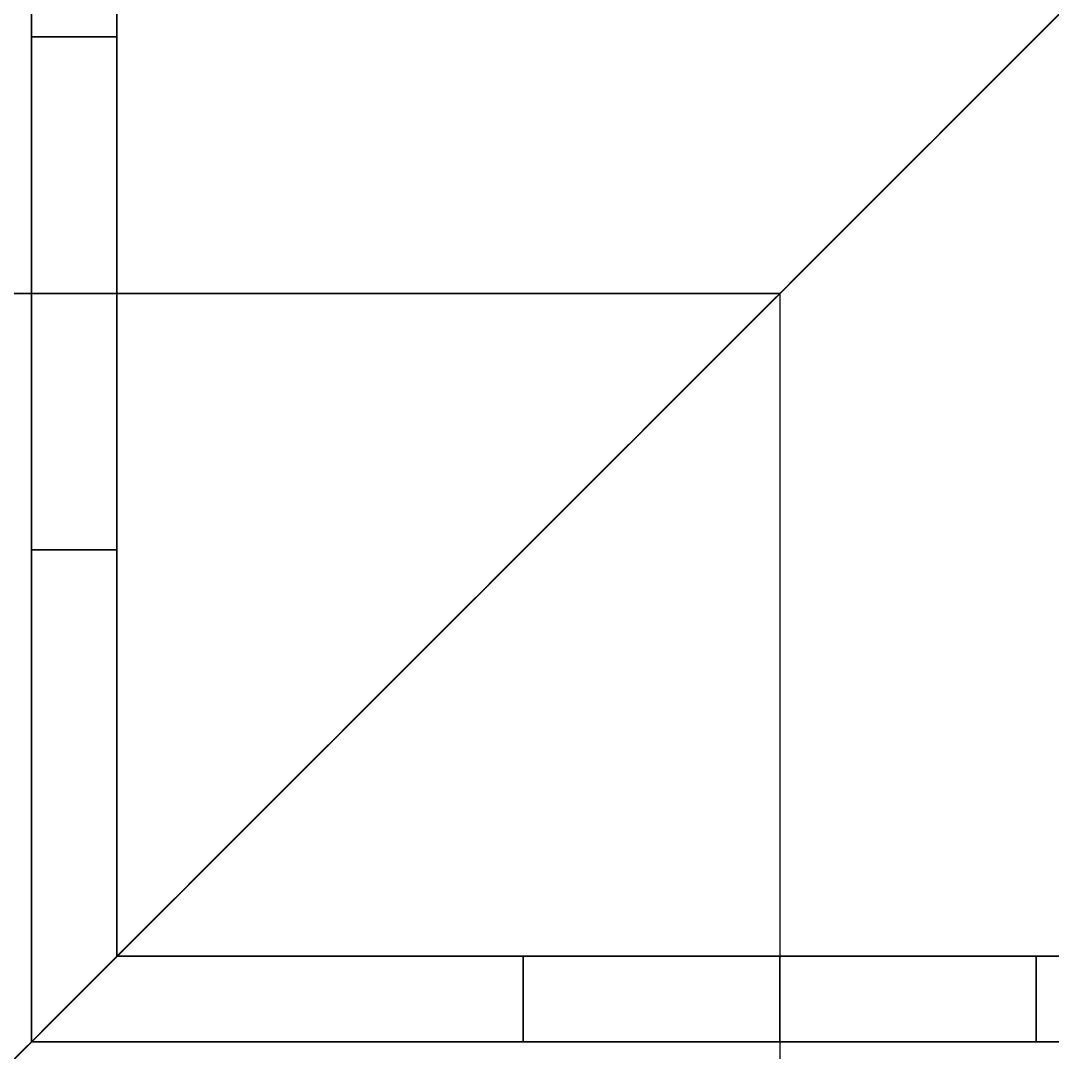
# Model space of a CAD drawing. Header units: millimetres. Extents: x -6529 to 809, y -8611 to 207.
# Drawn here: x 771.28 to 795.4, y -3732.96 to -3708.83 of the extents above; entities that cross this region are included whole.
import ezdxf

# ---------------------------------------------------------------- set-up
doc = ezdxf.new("R2010")
doc.units = ezdxf.units.MM
doc.header["$MEASUREMENT"] = 0
doc.layers.add('staal', color=5, linetype='Continuous', true_color=0x0000ff)

msp = doc.modelspace()

# ---------------------------------------------------------------- linework, layer by layer
at = {"layer": 'staal'}
for p, q in [((809.026, -3695.207, 1276), (769.026, -3735.207, 1276)), ((771.526, -3709.207, 170.5), (773.526, -3709.207, 170.5)), ((771.526, -3709.207, 95.5), (773.526, -3709.207, 95.5)), ((773.526, -3709.207, 1145.5), (771.526, -3709.207, 1145.5)), ((773.526, -3709.207, 1220.5), (771.526, -3709.207, 1220.5)), ((773.526, -3709.207, 1446.5), (771.526, -3709.207, 1446.5)), ((773.526, -3709.207, 1371.5), (771.526, -3709.207, 1371.5)), ((771.526, -3715.207, 40), (773.526, -3715.207, 40)), ((771.526, -3715.207, 208), (773.526, -3715.207, 208)), ((771.526, -3715.207, 176.5), (773.526, -3715.207, 176.5)), ((771.526, -3715.207, 164.5), (773.526, -3715.207, 164.5)), ((771.526, -3715.207, 101.5), (773.526, -3715.207, 101.5)), ((771.526, -3715.207, 89.5), (773.526, -3715.207, 89.5)), ((773.526, -3715.207, 1276), (771.526, -3715.207, 1276)), ((773.526, -3715.207, 1108), (771.526, -3715.207, 1108)), ((773.526, -3715.207, 1139.5), (771.526, -3715.207, 1139.5)), ((773.526, -3715.207, 1151.5), (771.526, -3715.207, 1151.5)), ((773.526, -3715.207, 1214.5), (771.526, -3715.207, 1214.5)), ((773.526, -3715.207, 1226.5), (771.526, -3715.207, 1226.5)), ((773.526, -3715.207, 1316), (771.526, -3715.207, 1316)), ((773.526, -3715.207, 1484), (771.526, -3715.207, 1484)), ((773.526, -3715.207, 1452.5), (771.526, -3715.207, 1452.5)), ((773.526, -3715.207, 1440.5), (771.526, -3715.207, 1440.5)), ((773.526, -3715.207, 1377.5), (771.526, -3715.207, 1377.5)), ((773.526, -3715.207, 1365.5), (771.526, -3715.207, 1365.5)), ((771.526, -3721.207, 170.5), (773.526, -3721.207, 170.5)), ((771.526, -3721.207, 95.5), (773.526, -3721.207, 95.5)), ((773.526, -3721.207, 1145.5), (771.526, -3721.207, 1145.5)), ((773.526, -3721.207, 1220.5), (771.526, -3721.207, 1220.5)), ((773.526, -3721.207, 1446.5), (771.526, -3721.207, 1446.5)), ((773.526, -3721.207, 1371.5), (771.526, -3721.207, 1371.5)), ((783.026, -3732.707, 170.5), (783.026, -3730.707, 170.5)), ((783.026, -3732.707, 95.5), (783.026, -3730.707, 95.5)), ((783.026, -3730.707, 1220.5), (783.026, -3732.707, 1220.5)), ((783.026, -3730.707, 1145.5), (783.026, -3732.707, 1145.5)), ((783.026, -3730.707, 1371.5), (783.026, -3732.707, 1371.5)), ((783.026, -3730.707, 1446.5), (783.026, -3732.707, 1446.5)), ((789.026, -3732.707, 40), (789.026, -3730.707, 40)), ((789.026, -3732.707, 208), (789.026, -3730.707, 208)), ((789.026, -3732.707, 164.5), (789.026, -3730.707, 164.5)), ((789.026, -3732.707, 176.5), (789.026, -3730.707, 176.5)), ((789.026, -3732.707, 89.5), (789.026, -3730.707, 89.5)), ((789.026, -3732.707, 101.5), (789.026, -3730.707, 101.5)), ((789.026, -3732.707, 1276), (789.026, -3730.707, 1276)), ((789.026, -3732.707, 1108), (789.026, -3730.707, 1108)), ((789.026, -3730.707, 1214.5), (789.026, -3732.707, 1214.5)), ((789.026, -3730.707, 1226.5), (789.026, -3732.707, 1226.5)), ((789.026, -3730.707, 1139.5), (789.026, -3732.707, 1139.5)), ((789.026, -3730.707, 1151.5), (789.026, -3732.707, 1151.5)), ((789.026, -3732.707, 1316), (789.026, -3730.707, 1316)), ((789.026, -3732.707, 1484), (789.026, -3730.707, 1484)), ((789.026, -3730.707, 1377.5), (789.026, -3732.707, 1377.5)), ((789.026, -3730.707, 1365.5), (789.026, -3732.707, 1365.5)), ((789.026, -3730.707, 1452.5), (789.026, -3732.707, 1452.5)), ((789.026, -3730.707, 1440.5), (789.026, -3732.707, 1440.5)), ((795.026, -3732.707, 170.5), (795.026, -3730.707, 170.5)), ((795.026, -3732.707, 95.5), (795.026, -3730.707, 95.5)), ((795.026, -3730.707, 1220.5), (795.026, -3732.707, 1220.5)), ((795.026, -3730.707, 1145.5), (795.026, -3732.707, 1145.5)), ((795.026, -3730.707, 1371.5), (795.026, -3732.707, 1371.5)), ((795.026, -3730.707, 1446.5), (795.026, -3732.707, 1446.5))]:
    msp.add_line(p, q, dxfattribs=at)
for points in [[(809.026, -3695.207), (789.026, -3715.207), (769.026, -3735.207)], [(769.026, -3735.207, 40), (789.026, -3715.207, 40), (809.026, -3695.207, 40)], [(809.026, -3695.207), (789.026, -3715.207), (769.026, -3735.207)], [(769.026, -3735.207, 40), (789.026, -3715.207, 40), (809.026, -3695.207, 40)], [(809.026, -3695.207, 1316), (789.026, -3715.207, 1316), (769.026, -3735.207, 1316)], [(809.026, -3695.207, 1276), (789.026, -3715.207, 1276), (769.026, -3735.207, 1276)], [(769.026, -3735.207, 1316), (789.026, -3715.207, 1316), (809.026, -3695.207, 1316)], [(807.026, -3697.207, 38), (789.026, -3715.207, 38), (771.026, -3733.207, 38)], [(771.026, -3733.207, 2), (789.026, -3715.207, 2), (807.026, -3697.207, 2)], [(807.026, -3697.207, 38), (789.026, -3715.207, 38), (771.026, -3733.207, 38)], [(771.026, -3733.207, 2), (789.026, -3715.207, 2), (807.026, -3697.207, 2)], [(771.026, -3733.207, 1314), (789.026, -3715.207, 1314), (807.026, -3697.207, 1314)], [(807.026, -3697.207, 1278), (789.026, -3715.207, 1278), (771.026, -3733.207, 1278)], [(807.026, -3697.207, 1314), (789.026, -3715.207, 1314), (771.026, -3733.207, 1314)], [(771.026, -3733.207, 1278), (789.026, -3715.207, 1278), (807.026, -3697.207, 1278)], [(771.526, -3697.707, 40), (771.526, -3715.207, 40), (771.526, -3732.707, 40)], [(771.526, -3697.707, 208), (771.526, -3715.207, 208), (771.526, -3732.707, 208)], [(771.526, -3697.707, 124), (771.526, -3715.207, 124), (771.526, -3732.707, 124)], [(771.526, -3732.707, 1276), (771.526, -3715.207, 1276), (771.526, -3697.707, 1276)], [(771.526, -3732.707, 1108), (771.526, -3715.207, 1108), (771.526, -3697.707, 1108)], [(771.526, -3732.707, 1192), (771.526, -3715.207, 1192), (771.526, -3697.707, 1192)], [(771.526, -3732.707, 1316), (771.526, -3715.207, 1316), (771.526, -3697.707, 1316)], [(771.526, -3732.707, 1484), (771.526, -3715.207, 1484), (771.526, -3697.707, 1484)], [(771.526, -3732.707, 1400), (771.526, -3715.207, 1400), (771.526, -3697.707, 1400)], [(773.526, -3730.707, 40), (773.526, -3715.207, 40), (773.526, -3699.707, 40)], [(773.526, -3730.707, 208), (773.526, -3715.207, 208), (773.526, -3699.707, 208)], [(773.526, -3730.707, 124), (773.526, -3715.207, 124), (773.526, -3699.707, 124)], [(773.526, -3699.707, 1276), (773.526, -3715.207, 1276), (773.526, -3730.707, 1276)], [(773.526, -3699.707, 1108), (773.526, -3715.207, 1108), (773.526, -3730.707, 1108)], [(773.526, -3699.707, 1192), (773.526, -3715.207, 1192), (773.526, -3730.707, 1192)], [(773.526, -3699.707, 1316), (773.526, -3715.207, 1316), (773.526, -3730.707, 1316)], [(773.526, -3699.707, 1484), (773.526, -3715.207, 1484), (773.526, -3730.707, 1484)], [(773.526, -3699.707, 1400), (773.526, -3715.207, 1400), (773.526, -3730.707, 1400)], [(789.178, -3715.054, 1316), (789.178, -3715.054, 1315), (789.178, -3715.054, 1314)], [(789.178, -3715.054, 1278), (789.178, -3715.054, 1277), (789.178, -3715.054, 1276)], [(789.026, -3715.207, 40), (753.776, -3715.207, 40), (718.526, -3715.207, 40)], [(789.026, -3715.207, 38), (753.776, -3715.207, 38), (718.526, -3715.207, 38)], [(789.026, -3715.207, 2), (753.776, -3715.207, 2), (718.526, -3715.207, 2)], [(789.026, -3715.207), (753.776, -3715.207), (718.526, -3715.207)], [(718.526, -3715.207, 1316), (753.776, -3715.207, 1316), (789.026, -3715.207, 1316)], [(718.526, -3715.207, 1314), (753.776, -3715.207, 1314), (789.026, -3715.207, 1314)], [(718.526, -3715.207, 1278), (753.776, -3715.207, 1278), (789.026, -3715.207, 1278)], [(718.526, -3715.207, 1276), (753.776, -3715.207, 1276), (789.026, -3715.207, 1276)], [(771.526, -3715.207, 40), (771.526, -3715.207, 64.75), (771.526, -3715.207, 89.5)], [(771.526, -3715.207, 101.5), (771.526, -3715.207, 133), (771.526, -3715.207, 164.5)], [(771.526, -3715.207, 176.5), (771.526, -3715.207, 192.25), (771.526, -3715.207, 208)], [(771.526, -3715.207, 1276), (771.526, -3715.207, 1251.25), (771.526, -3715.207, 1226.5)], [(771.526, -3715.207, 1214.5), (771.526, -3715.207, 1183), (771.526, -3715.207, 1151.5)], [(771.526, -3715.207, 1139.5), (771.526, -3715.207, 1123.75), (771.526, -3715.207, 1108)], [(771.526, -3715.207, 1316), (771.526, -3715.207, 1340.75), (771.526, -3715.207, 1365.5)], [(771.526, -3715.207, 1377.5), (771.526, -3715.207, 1409), (771.526, -3715.207, 1440.5)], [(771.526, -3715.207, 1452.5), (771.526, -3715.207, 1468.25), (771.526, -3715.207, 1484)], [(773.526, -3715.207, 40), (773.526, -3715.207, 64.75), (773.526, -3715.207, 89.5)], [(773.526, -3715.207, 101.5), (773.526, -3715.207, 133), (773.526, -3715.207, 164.5)], [(773.526, -3715.207, 176.5), (773.526, -3715.207, 192.25), (773.526, -3715.207, 208)], [(773.526, -3715.207, 1276), (773.526, -3715.207, 1251.25), (773.526, -3715.207, 1226.5)], [(773.526, -3715.207, 1214.5), (773.526, -3715.207, 1183), (773.526, -3715.207, 1151.5)], [(773.526, -3715.207, 1139.5), (773.526, -3715.207, 1123.75), (773.526, -3715.207, 1108)], [(773.526, -3715.207, 1316), (773.526, -3715.207, 1340.75), (773.526, -3715.207, 1365.5)], [(773.526, -3715.207, 1377.5), (773.526, -3715.207, 1409), (773.526, -3715.207, 1440.5)], [(773.526, -3715.207, 1452.5), (773.526, -3715.207, 1468.25), (773.526, -3715.207, 1484)], [(789.026, -3715.207), (789.026, -3715.207, 1), (789.026, -3715.207, 2)], [(789.026, -3715.207, 38), (789.026, -3715.207, 39), (789.026, -3715.207, 40)], [(789.026, -3715.207, 40), (789.026, -3750.457, 40), (789.026, -3785.707, 40)], [(789.026, -3715.207, 38), (789.026, -3750.457, 38), (789.026, -3785.707, 38)], [(789.026, -3715.207, 2), (789.026, -3750.457, 2), (789.026, -3785.707, 2)], [(789.026, -3715.207), (789.026, -3750.457), (789.026, -3785.707)], [(789.026, -3715.207), (789.026, -3715.207, 1), (789.026, -3715.207, 2)], [(789.026, -3715.207, 38), (789.026, -3715.207, 39), (789.026, -3715.207, 40)], [(789.026, -3715.207, 1316), (789.026, -3749.957, 1316), (789.026, -3784.707, 1316)], [(789.026, -3715.207, 1314), (789.026, -3749.957, 1314), (789.026, -3784.707, 1314)], [(789.026, -3715.207, 1278), (789.026, -3749.957, 1278), (789.026, -3784.707, 1278)], [(789.026, -3715.207, 1276), (789.026, -3749.957, 1276), (789.026, -3784.707, 1276)], [(789.026, -3715.207, 1276), (789.026, -3715.207, 1277), (789.026, -3715.207, 1278)], [(789.026, -3715.207, 1314), (789.026, -3715.207, 1315), (789.026, -3715.207, 1316)], [(773.526, -3730.707, 40), (773.526, -3730.707, 124), (773.526, -3730.707, 208)], [(804.526, -3730.707, 40), (789.026, -3730.707, 40), (773.526, -3730.707, 40)], [(804.526, -3730.707, 208), (789.026, -3730.707, 208), (773.526, -3730.707, 208)], [(804.526, -3730.707, 124), (789.026, -3730.707, 124), (773.526, -3730.707, 124)], [(773.526, -3730.707, 1276), (773.526, -3730.707, 1192), (773.526, -3730.707, 1108)], [(773.526, -3730.707, 1276), (789.026, -3730.707, 1276), (804.526, -3730.707, 1276)], [(773.526, -3730.707, 1108), (789.026, -3730.707, 1108), (804.526, -3730.707, 1108)], [(773.526, -3730.707, 1192), (789.026, -3730.707, 1192), (804.526, -3730.707, 1192)], [(773.526, -3730.707, 1316), (773.526, -3730.707, 1400), (773.526, -3730.707, 1484)], [(773.526, -3730.707, 1316), (789.026, -3730.707, 1316), (804.526, -3730.707, 1316)], [(773.526, -3730.707, 1484), (789.026, -3730.707, 1484), (804.526, -3730.707, 1484)], [(773.526, -3730.707, 1400), (789.026, -3730.707, 1400), (804.526, -3730.707, 1400)], [(789.026, -3730.707, 40), (789.026, -3730.707, 64.75), (789.026, -3730.707, 89.5)], [(789.026, -3730.707, 101.5), (789.026, -3730.707, 133), (789.026, -3730.707, 164.5)], [(789.026, -3730.707, 176.5), (789.026, -3730.707, 192.25), (789.026, -3730.707, 208)], [(789.026, -3730.707, 1276), (789.026, -3730.707, 1251.25), (789.026, -3730.707, 1226.5)], [(789.026, -3730.707, 1214.5), (789.026, -3730.707, 1183), (789.026, -3730.707, 1151.5)], [(789.026, -3730.707, 1139.5), (789.026, -3730.707, 1123.75), (789.026, -3730.707, 1108)], [(789.026, -3730.707, 1316), (789.026, -3730.707, 1340.75), (789.026, -3730.707, 1365.5)], [(789.026, -3730.707, 1377.5), (789.026, -3730.707, 1409), (789.026, -3730.707, 1440.5)], [(789.026, -3730.707, 1452.5), (789.026, -3730.707, 1468.25), (789.026, -3730.707, 1484)], [(771.526, -3732.707, 40), (789.026, -3732.707, 40), (806.526, -3732.707, 40)], [(771.526, -3732.707, 208), (789.026, -3732.707, 208), (806.526, -3732.707, 208)], [(771.526, -3732.707, 40), (771.526, -3732.707, 124), (771.526, -3732.707, 208)], [(771.526, -3732.707, 124), (789.026, -3732.707, 124), (806.526, -3732.707, 124)], [(806.526, -3732.707, 1276), (789.026, -3732.707, 1276), (771.526, -3732.707, 1276)], [(771.526, -3732.707, 1276), (771.526, -3732.707, 1192), (771.526, -3732.707, 1108)], [(806.526, -3732.707, 1108), (789.026, -3732.707, 1108), (771.526, -3732.707, 1108)], [(806.526, -3732.707, 1192), (789.026, -3732.707, 1192), (771.526, -3732.707, 1192)], [(806.526, -3732.707, 1316), (789.026, -3732.707, 1316), (771.526, -3732.707, 1316)], [(771.526, -3732.707, 1316), (771.526, -3732.707, 1400), (771.526, -3732.707, 1484)], [(806.526, -3732.707, 1484), (789.026, -3732.707, 1484), (771.526, -3732.707, 1484)], [(806.526, -3732.707, 1400), (789.026, -3732.707, 1400), (771.526, -3732.707, 1400)], [(789.026, -3732.707, 40), (789.026, -3732.707, 64.75), (789.026, -3732.707, 89.5)], [(789.026, -3732.707, 101.5), (789.026, -3732.707, 133), (789.026, -3732.707, 164.5)], [(789.026, -3732.707, 176.5), (789.026, -3732.707, 192.25), (789.026, -3732.707, 208)], [(789.026, -3732.707, 1276), (789.026, -3732.707, 1251.25), (789.026, -3732.707, 1226.5)], [(789.026, -3732.707, 1214.5), (789.026, -3732.707, 1183), (789.026, -3732.707, 1151.5)], [(789.026, -3732.707, 1139.5), (789.026, -3732.707, 1123.75), (789.026, -3732.707, 1108)], [(789.026, -3732.707, 1316), (789.026, -3732.707, 1340.75), (789.026, -3732.707, 1365.5)], [(789.026, -3732.707, 1377.5), (789.026, -3732.707, 1409), (789.026, -3732.707, 1440.5)], [(789.026, -3732.707, 1452.5), (789.026, -3732.707, 1468.25), (789.026, -3732.707, 1484)]]:
    msp.add_open_spline(points, degree=2, dxfattribs=at)
for points, weights, knots in [([(771.526, -3709.207, 170.5), (771.526, -3709.207, 176.5), (771.526, -3715.207, 176.5), (771.526, -3721.207, 176.5), (771.526, -3721.207, 170.5), (771.526, -3721.207, 164.5), (771.526, -3715.207, 164.5), (771.526, -3709.207, 164.5), (771.526, -3709.207, 170.5)], [1, 0.707106781187, 1, 0.707106781187, 1, 0.707106781187, 1, 0.707106851018, 0.999999860338], [0, 0, 0, 7.853982, 7.853982, 15.707964, 15.707964, 23.561946, 23.561946, 31.415927, 31.415927, 31.415927]), ([(771.526, -3709.207, 95.5), (771.526, -3709.207, 101.5), (771.526, -3715.207, 101.5), (771.526, -3721.207, 101.5), (771.526, -3721.207, 95.5), (771.526, -3721.207, 89.5), (771.526, -3715.207, 89.5), (771.526, -3709.207, 89.5), (771.526, -3709.207, 95.5)], [1, 0.707106781187, 1, 0.707106781187, 1, 0.707106781187, 1, 0.707106781187, 1], [0, 0, 0, 7.853982, 7.853982, 15.707963, 15.707963, 23.561945, 23.561945, 31.415927, 31.415927, 31.415927]), ([(771.526, -3709.207, 1145.5), (771.526, -3709.207, 1151.5), (771.526, -3715.207, 1151.5), (771.526, -3721.207, 1151.5), (771.526, -3721.207, 1145.5), (771.526, -3721.207, 1139.5), (771.526, -3715.207, 1139.5), (771.526, -3709.207, 1139.5), (771.526, -3709.207, 1145.5)], [1, 0.707106781187, 1, 0.707106781187, 1, 0.707106781187, 1, 0.707106781187, 1], [-31.415927, -31.415927, -31.415927, -23.561945, -23.561945, -15.707963, -15.707963, -7.853982, -7.853982, 0, 0, 0]), ([(771.526, -3709.207, 1220.5), (771.526, -3709.207, 1226.5), (771.526, -3715.207, 1226.5), (771.526, -3721.207, 1226.5), (771.526, -3721.207, 1220.5), (771.526, -3721.207, 1214.5), (771.526, -3715.207, 1214.5), (771.526, -3709.207, 1214.5), (771.526, -3709.207, 1220.5)], [1, 0.707106781187, 1, 0.707106781187, 1, 0.707106781187, 1, 0.707106781187, 1], [-31.415927, -31.415927, -31.415927, -23.561945, -23.561945, -15.707963, -15.707963, -7.853982, -7.853982, 0, 0, 0]), ([(771.526, -3709.207, 1446.5), (771.526, -3709.207, 1440.5), (771.526, -3715.207, 1440.5), (771.526, -3721.207, 1440.5), (771.526, -3721.207, 1446.5), (771.526, -3721.207, 1452.5), (771.526, -3715.207, 1452.5), (771.526, -3709.207, 1452.5), (771.526, -3709.207, 1446.5)], [1, 0.707106781187, 1, 0.707106781187, 1, 0.707106781187, 1, 0.707106781187, 1], [-31.415927, -31.415927, -31.415927, -23.561945, -23.561945, -15.707963, -15.707963, -7.853982, -7.853982, 0, 0, 0]), ([(771.526, -3709.207, 1371.5), (771.526, -3709.207, 1365.5), (771.526, -3715.207, 1365.5), (771.526, -3721.207, 1365.5), (771.526, -3721.207, 1371.5), (771.526, -3721.207, 1377.5), (771.526, -3715.207, 1377.5), (771.526, -3709.207, 1377.5), (771.526, -3709.207, 1371.5)], [1, 0.707106781187, 1, 0.707106781187, 1, 0.707106781187, 1, 0.707106781187, 1], [-31.415927, -31.415927, -31.415927, -23.561945, -23.561945, -15.707963, -15.707963, -7.853982, -7.853982, 0, 0, 0]), ([(773.526, -3709.207, 170.5), (773.526, -3709.207, 164.5), (773.526, -3715.207, 164.5), (773.526, -3721.207, 164.5), (773.526, -3721.207, 170.5), (773.526, -3721.207, 176.5), (773.526, -3715.207, 176.5), (773.526, -3709.207, 176.5), (773.526, -3709.207, 170.5)], [1, 0.707106781187, 1, 0.707106781187, 1, 0.707106781187, 1, 0.707106781187, 1], [-31.415927, -31.415927, -31.415927, -23.561945, -23.561945, -15.707963, -15.707963, -7.853982, -7.853982, 0, 0, 0]), ([(773.526, -3709.207, 95.5), (773.526, -3709.207, 89.5), (773.526, -3715.207, 89.5), (773.526, -3721.207, 89.5), (773.526, -3721.207, 95.5), (773.526, -3721.207, 101.5), (773.526, -3715.207, 101.5), (773.526, -3709.207, 101.5), (773.526, -3709.207, 95.5)], [1, 0.707106781187, 1, 0.707106781187, 1, 0.707106781187, 1, 0.707106781187, 1], [-31.415927, -31.415927, -31.415927, -23.561945, -23.561945, -15.707963, -15.707963, -7.853982, -7.853982, 0, 0, 0]), ([(773.526, -3709.207, 1145.5), (773.526, -3709.207, 1139.5), (773.526, -3715.207, 1139.5), (773.526, -3721.207, 1139.5), (773.526, -3721.207, 1145.5), (773.526, -3721.207, 1151.5), (773.526, -3715.207, 1151.5), (773.526, -3709.207, 1151.5), (773.526, -3709.207, 1145.5)], [1, 0.707106781187, 1, 0.707106781187, 1, 0.707106781187, 1, 0.707106781187, 1], [0, 0, 0, 7.853982, 7.853982, 15.707963, 15.707963, 23.561945, 23.561945, 31.415927, 31.415927, 31.415927]), ([(773.526, -3709.207, 1220.5), (773.526, -3709.207, 1214.5), (773.526, -3715.207, 1214.5), (773.526, -3721.207, 1214.5), (773.526, -3721.207, 1220.5), (773.526, -3721.207, 1226.5), (773.526, -3715.207, 1226.5), (773.526, -3709.207, 1226.5), (773.526, -3709.207, 1220.5)], [1, 0.707106781187, 1, 0.707106781187, 1, 0.707106781187, 1, 0.707106781187, 1], [0, 0, 0, 7.853982, 7.853982, 15.707963, 15.707963, 23.561945, 23.561945, 31.415927, 31.415927, 31.415927]), ([(773.526, -3709.207, 1446.5), (773.526, -3709.207, 1452.5), (773.526, -3715.207, 1452.5), (773.526, -3721.207, 1452.5), (773.526, -3721.207, 1446.5), (773.526, -3721.207, 1440.5), (773.526, -3715.207, 1440.5), (773.526, -3709.207, 1440.5), (773.526, -3709.207, 1446.5)], [1, 0.707106781187, 1, 0.707106781187, 1, 0.707106781187, 1, 0.707106781187, 1], [0, 0, 0, 7.853982, 7.853982, 15.707963, 15.707963, 23.561945, 23.561945, 31.415927, 31.415927, 31.415927]), ([(773.526, -3709.207, 1371.5), (773.526, -3709.207, 1377.5), (773.526, -3715.207, 1377.5), (773.526, -3721.207, 1377.5), (773.526, -3721.207, 1371.5), (773.526, -3721.207, 1365.5), (773.526, -3715.207, 1365.5), (773.526, -3709.207, 1365.5), (773.526, -3709.207, 1371.5)], [1, 0.707106781187, 1, 0.707106781187, 1, 0.707106781187, 1, 0.707106781187, 1], [0, 0, 0, 7.853982, 7.853982, 15.707963, 15.707963, 23.561945, 23.561945, 31.415927, 31.415927, 31.415927]), ([(795.026, -3730.707, 170.5), (795.026, -3730.707, 176.5), (789.026, -3730.707, 176.5), (783.026, -3730.707, 176.5), (783.026, -3730.707, 170.5), (783.026, -3730.707, 164.5), (789.026, -3730.707, 164.5), (795.026, -3730.707, 164.5), (795.026, -3730.707, 170.5)], [1, 0.707106781187, 1, 0.707106781187, 1, 0.707106781187, 1, 0.707106781187, 1], [0, 0, 0, 7.853982, 7.853982, 15.707963, 15.707963, 23.561945, 23.561945, 31.415927, 31.415927, 31.415927]), ([(795.026, -3730.707, 95.5), (795.026, -3730.707, 101.5), (789.026, -3730.707, 101.5), (783.026, -3730.707, 101.5), (783.026, -3730.707, 95.5), (783.026, -3730.707, 89.5), (789.026, -3730.707, 89.5), (795.026, -3730.707, 89.5), (795.026, -3730.707, 95.5)], [1, 0.707106781187, 1, 0.707106781187, 1, 0.707106781187, 1, 0.707106781187, 1], [0, 0, 0, 7.853982, 7.853982, 15.707963, 15.707963, 23.561945, 23.561945, 31.415927, 31.415927, 31.415927]), ([(783.026, -3730.707, 1220.5), (783.026, -3730.707, 1214.5), (789.026, -3730.707, 1214.5), (795.026, -3730.707, 1214.5), (795.026, -3730.707, 1220.5), (795.026, -3730.707, 1226.5), (789.026, -3730.707, 1226.5), (783.026, -3730.707, 1226.5), (783.026, -3730.707, 1220.5)], [1, 0.707106781187, 1, 0.707106781187, 1, 0.707106781187, 1, 0.707106781187, 1], [0, 0, 0, 7.853982, 7.853982, 15.707963, 15.707963, 23.561945, 23.561945, 31.415927, 31.415927, 31.415927]), ([(783.026, -3730.707, 1145.5), (783.026, -3730.707, 1139.5), (789.026, -3730.707, 1139.5), (795.026, -3730.707, 1139.5), (795.026, -3730.707, 1145.5), (795.026, -3730.707, 1151.5), (789.026, -3730.707, 1151.5), (783.026, -3730.707, 1151.5), (783.026, -3730.707, 1145.5)], [1, 0.707106781187, 1, 0.707106781187, 1, 0.707106781187, 1, 0.707106781187, 1], [0, 0, 0, 7.853982, 7.853982, 15.707963, 15.707963, 23.561945, 23.561945, 31.415927, 31.415927, 31.415927]), ([(783.026, -3730.707, 1371.5), (783.026, -3730.707, 1377.5), (789.026, -3730.707, 1377.5), (795.026, -3730.707, 1377.5), (795.026, -3730.707, 1371.5), (795.026, -3730.707, 1365.5), (789.026, -3730.707, 1365.5), (783.026, -3730.707, 1365.5), (783.026, -3730.707, 1371.5)], [1, 0.707106781187, 1, 0.707106781187, 1, 0.707106781187, 1, 0.707106781187, 1], [0, 0, 0, 7.853982, 7.853982, 15.707963, 15.707963, 23.561945, 23.561945, 31.415927, 31.415927, 31.415927]), ([(783.026, -3730.707, 1446.5), (783.026, -3730.707, 1452.5), (789.026, -3730.707, 1452.5), (795.026, -3730.707, 1452.5), (795.026, -3730.707, 1446.5), (795.026, -3730.707, 1440.5), (789.026, -3730.707, 1440.5), (783.026, -3730.707, 1440.5), (783.026, -3730.707, 1446.5)], [1, 0.707106781187, 1, 0.707106781187, 1, 0.707106781187, 1, 0.707106781187, 1], [0, 0, 0, 7.853982, 7.853982, 15.707963, 15.707963, 23.561945, 23.561945, 31.415927, 31.415927, 31.415927]), ([(795.026, -3732.707, 170.5), (795.026, -3732.707, 164.5), (789.026, -3732.707, 164.5), (783.026, -3732.707, 164.5), (783.026, -3732.707, 170.5), (783.026, -3732.707, 176.5), (789.026, -3732.707, 176.5), (795.026, -3732.707, 176.5), (795.026, -3732.707, 170.5)], [1, 0.707106781187, 1, 0.707106781187, 1, 0.707106781187, 1, 0.707106781187, 1], [-31.415927, -31.415927, -31.415927, -23.561945, -23.561945, -15.707963, -15.707963, -7.853982, -7.853982, 0, 0, 0]), ([(795.026, -3732.707, 95.5), (795.026, -3732.707, 89.5), (789.026, -3732.707, 89.5), (783.026, -3732.707, 89.5), (783.026, -3732.707, 95.5), (783.026, -3732.707, 101.5), (789.026, -3732.707, 101.5), (795.026, -3732.707, 101.5), (795.026, -3732.707, 95.5)], [1, 0.707106781187, 1, 0.707106781187, 1, 0.707106781187, 1, 0.707106781187, 1], [-31.415927, -31.415927, -31.415927, -23.561945, -23.561945, -15.707963, -15.707963, -7.853982, -7.853982, 0, 0, 0]), ([(783.026, -3732.707, 1220.5), (783.026, -3732.707, 1226.5), (789.026, -3732.707, 1226.5), (795.026, -3732.707, 1226.5), (795.026, -3732.707, 1220.5), (795.026, -3732.707, 1214.5), (789.026, -3732.707, 1214.5), (783.026, -3732.707, 1214.5), (783.026, -3732.707, 1220.5)], [1, 0.707106781187, 1, 0.707106781187, 1, 0.707106781187, 1, 0.707106781187, 1], [-31.415927, -31.415927, -31.415927, -23.561945, -23.561945, -15.707963, -15.707963, -7.853982, -7.853982, 0, 0, 0]), ([(783.026, -3732.707, 1145.5), (783.026, -3732.707, 1151.5), (789.026, -3732.707, 1151.5), (795.026, -3732.707, 1151.5), (795.026, -3732.707, 1145.5), (795.026, -3732.707, 1139.5), (789.026, -3732.707, 1139.5), (783.026, -3732.707, 1139.5), (783.026, -3732.707, 1145.5)], [1, 0.707106781187, 1, 0.707106781187, 1, 0.707106781187, 1, 0.707106781187, 1], [-31.415927, -31.415927, -31.415927, -23.561945, -23.561945, -15.707963, -15.707963, -7.853982, -7.853982, 0, 0, 0]), ([(783.026, -3732.707, 1371.5), (783.026, -3732.707, 1365.5), (789.026, -3732.707, 1365.5), (795.026, -3732.707, 1365.5), (795.026, -3732.707, 1371.5), (795.026, -3732.707, 1377.5), (789.026, -3732.707, 1377.5), (783.026, -3732.707, 1377.5), (783.026, -3732.707, 1371.5)], [1, 0.707106781187, 1, 0.707106781187, 1, 0.707106781187, 1, 0.707106781187, 1], [-31.415927, -31.415927, -31.415927, -23.561945, -23.561945, -15.707963, -15.707963, -7.853982, -7.853982, 0, 0, 0]), ([(783.026, -3732.707, 1446.5), (783.026, -3732.707, 1440.5), (789.026, -3732.707, 1440.5), (795.026, -3732.707, 1440.5), (795.026, -3732.707, 1446.5), (795.026, -3732.707, 1452.5), (789.026, -3732.707, 1452.5), (783.026, -3732.707, 1452.5), (783.026, -3732.707, 1446.5)], [1, 0.707106781187, 1, 0.707106781187, 1, 0.707106781187, 1, 0.707106781187, 1], [-31.415927, -31.415927, -31.415927, -23.561945, -23.561945, -15.707963, -15.707963, -7.853982, -7.853982, 0, 0, 0])]:
    msp.add_rational_spline(points, weights, degree=2, knots=knots, dxfattribs=at)

doc.saveas('drawing.dxf')
